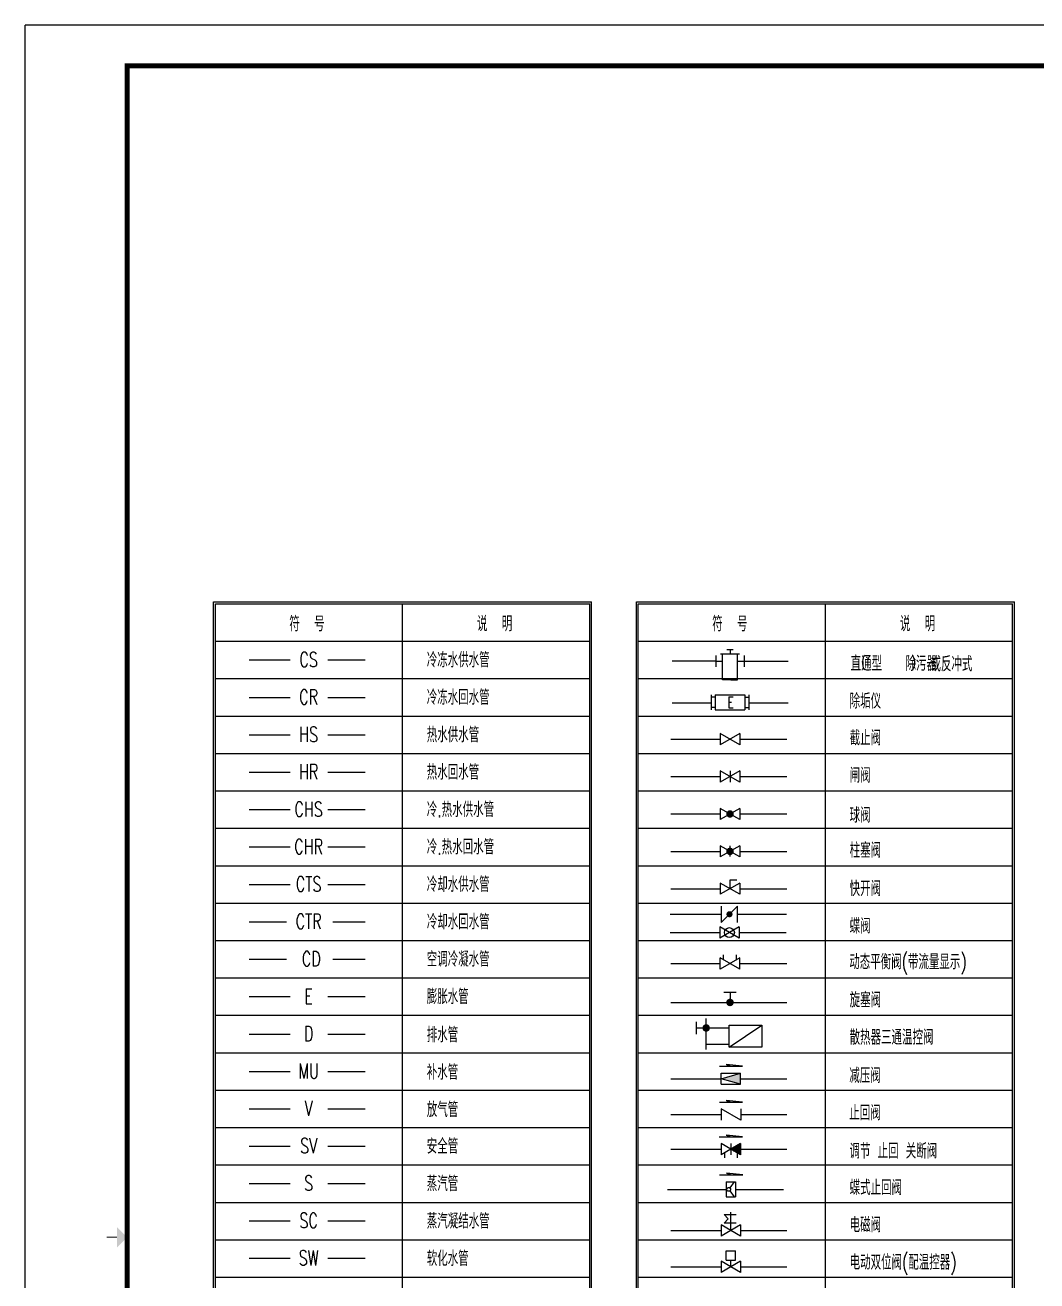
# Model space of a CAD drawing. Extents: x -345393 to -54719, y 203828 to 476815.
# Drawn here: x -177193 to -152410, y 439469 to 470239 of the extents above; entities that cross this region are included whole.
import ezdxf
from ezdxf.enums import TextEntityAlignment as Align

# ---------------------------------------------------------------- set-up
doc = ezdxf.new("R2010")
doc.units = 0
doc.header["$LTSCALE"] = 1000
doc.header["$MEASUREMENT"] = 0
doc.layers.get('Defpoints').update_dxf_attribs({"color": 252, "linetype": 'CONTINUOUS'})
for name, color, linetype in [('图框', 252, 'CONTINUOUS'), ('暖通-水-水阀', 3, 'CONTINUOUS'), ('暖通-水-管道-立管', 6, 'CONTINUOUS'), ('暖通-风-说明', 3, 'CONTINUOUS')]:
    doc.layers.add(name, color=color, linetype=linetype)
doc.layers.add('暖通-公共-说明', color=50, linetype='CONTINUOUS', lineweight=20)
doc.styles.add('HZXY', font='romans.shx', dxfattribs={"bigfont": 'HZTXT.SHX'})

# ---------------------------------------------------------------- blocks, each defined once
blk = doc.blocks.new('TJAD_TK_A1')
at = {"layer": '图框'}
for p in [(1341.38, 950.45), (500.38, 356.45)]:
    blk.add_line(p, (500.38, 950.45), dxfattribs=at)
at = {"layer": '图框', "const_width": 1.2}
blk.add_lwpolyline([(1331.38, 940.45), (525.38, 940.45), (525.38, 366.45), (1331.38, 366.45)], close=True, dxfattribs=at)
at = {"layer": '图框', "const_width": 0.3}
blk.add_lwpolyline([(522.88, 653.45), (520.38, 653.45)], dxfattribs=at)
at = {"layer": '图框'}
blk.add_solid([(522.88, 650.95), (522.88, 655.95), (525.38, 653.45)], dxfattribs=at)

msp = doc.modelspace()

# ---------------------------------------------------------------- hatches: boundary and pattern name
at = {"layer": '暖通-水-水阀'}
h = msp.add_hatch(dxfattribs=at)
h.set_pattern_fill('ANSI37', color=256, scale=0.971731, style=0)
h.set_pattern_definition([(45, (-222538.63269, 354978.9189), (-0.08588973712, 0.08588973712), []), (135, (-222538.63269, 354978.9189), (-0.08588973712, -0.08588973712), [])])
h.paths.add_polyline_path([(-159903.74419, 442698.5954), (-159903.74419, 442697.82643), (-159666.33593, 442560.75871), (-159666.33593, 442835.66312)])

# ---------------------------------------------------------------- linework, layer by layer
at = {"layer": 'Defpoints'}
msp.add_lwpolyline([(-174692.68459, 469239.01057), (-102092.68459, 469239.01057), (-102092.68459, 411839.01057), (-174692.68459, 411839.01057)], close=True, dxfattribs=at)
at = {"layer": '暖通-公共-说明'}
for p, q in [((-172576.34875, 418430.24941, -1800), (-172576.34875, 456105.24941, -1800)), ((-172576.34875, 456105.24941, -1800), (-163318.01542, 456105.24941, -1800)), ((-172530.51542, 418476.08274, -1800), (-172530.51542, 456059.41607, -1800)), ((-172530.51542, 456059.41607, -1800), (-163363.84875, 456059.41607, -1800)), ((-167947.18209, 418476.08274, -1800), (-167947.18209, 456059.41607, -1800)), ((-163363.84875, 418430.24941, -1800), (-163363.84875, 456059.41607, -1800)), ((-163318.01542, 418430.24941, -1800), (-163318.01542, 456105.24941, -1800)), ((-162218.01542, 456105.24941, -1800), (-152959.68208, 456105.24941, -1800)), ((-162218.01542, 418430.24941, -1800), (-162218.01542, 456105.24941, -1800)), ((-162172.18209, 456059.41607, -1800), (-153005.51542, 456059.41607, -1800)), ((-162172.18209, 418476.08274, -1800), (-162172.18209, 456059.41607, -1800)), ((-157588.84875, 418476.08274, -1800), (-157588.84875, 456059.41607, -1800)), ((-153005.51542, 418430.24941, -1800), (-153005.51542, 456059.41607, -1800)), ((-152959.68208, 418430.24941, -1800), (-152959.68208, 456105.24941, -1800)), ((-172530.51542, 455142.74941, -1800), (-163363.84875, 455142.74941, -1800)), ((-162172.18209, 455142.74941, -1800), (-153005.51542, 455142.74941, -1800)), ((-172530.51542, 454226.08274, -1800), (-163363.84875, 454226.08274, -1800)), ((-162172.18209, 454226.08274, -1800), (-153005.51542, 454226.08274, -1800)), ((-172530.51542, 453309.41607, -1800), (-163363.84875, 453309.41607, -1800)), ((-162172.18209, 453309.41607, -1800), (-153005.51542, 453309.41607, -1800)), ((-172530.51542, 452392.74941, -1800), (-163363.84875, 452392.74941, -1800)), ((-162172.18209, 452392.74941, -1800), (-153005.51542, 452392.74941, -1800)), ((-172530.51542, 451476.08274, -1800), (-163363.84875, 451476.08274, -1800)), ((-162172.18209, 451476.08274, -1800), (-153005.51542, 451476.08274, -1800)), ((-172530.51542, 450559.41607, -1800), (-163363.84875, 450559.41607, -1800)), ((-162172.18209, 450559.41607, -1800), (-153005.51542, 450559.41607, -1800)), ((-172530.51542, 449642.74941, -1800), (-163363.84875, 449642.74941, -1800)), ((-162172.18209, 449642.74941, -1800), (-153005.51542, 449642.74941, -1800)), ((-172530.51542, 448726.08274, -1800), (-163363.84875, 448726.08274, -1800)), ((-162172.18209, 448726.08274, -1800), (-153005.51542, 448726.08274, -1800)), ((-172530.51542, 447809.41607, -1800), (-163363.84875, 447809.41607, -1800)), ((-162172.18209, 447809.41607, -1800), (-153005.51542, 447809.41607, -1800)), ((-172530.51542, 446892.74941, -1800), (-163363.84875, 446892.74941, -1800)), ((-162172.18209, 446892.74941, -1800), (-153005.51542, 446892.74941, -1800)), ((-172530.51542, 445976.08274, -1800), (-163363.84875, 445976.08274, -1800)), ((-162172.18209, 445976.08274, -1800), (-153005.51542, 445976.08274, -1800)), ((-172530.51542, 445059.41607, -1800), (-163363.84875, 445059.41607, -1800)), ((-162172.18209, 445059.41607, -1800), (-153005.51542, 445059.41607, -1800)), ((-172530.51542, 444142.74941, -1800), (-163363.84875, 444142.74941, -1800)), ((-162172.18209, 444142.74941, -1800), (-153005.51542, 444142.74941, -1800)), ((-172530.51542, 443226.08274, -1800), (-163363.84875, 443226.08274, -1800)), ((-162172.18209, 443226.08274, -1800), (-153005.51542, 443226.08274, -1800)), ((-172530.51542, 442309.41607, -1800), (-163363.84875, 442309.41607, -1800)), ((-162172.18209, 442309.41607, -1800), (-153005.51542, 442309.41607, -1800)), ((-172530.51542, 441392.74941, -1800), (-163363.84875, 441392.74941, -1800)), ((-162172.18209, 441392.74941, -1800), (-153005.51542, 441392.74941, -1800)), ((-172530.51542, 440476.08274, -1800), (-163363.84875, 440476.08274, -1800)), ((-162172.18209, 440476.08274, -1800), (-153005.51542, 440476.08274, -1800)), ((-172530.51542, 439559.41607, -1800), (-163363.84875, 439559.41607, -1800)), ((-162172.18209, 439559.41607, -1800), (-153005.51542, 439559.41607, -1800))]:
    msp.add_line(p, q, dxfattribs=at)
at = {"layer": '暖通-水-水阀'}
for p, q in [((-160274.22375, 454794.06886, -1800), (-160274.22375, 454519.08187, -1800)), ((-160155.42948, 454835.64091, -1800), (-159697.26803, 454835.64091, -1800)), ((-160109.59614, 454194.41632, -1800), (-160109.59614, 454835.64091, -1800)), ((-159845.7849, 454927.74261, -1800), (-160006.9126, 454927.74261, -1800)), ((-159926.34875, 454927.74261, -1800), (-159926.34875, 454835.64091, -1800)), ((-159743.10136, 454194.41632, -1800), (-159743.10136, 454835.64091, -1800)), ((-159578.79665, 454794.06886, -1800), (-159578.79665, 454519.08187, -1800)), ((-160274.22375, 454656.57537, -1800), (-160109.59614, 454656.57537, -1800)), ((-159743.10136, 454656.57537, -1800), (-159578.79665, 454656.57537, -1800)), ((-159907.55708, 454194.41632, -1800), (-160109.59614, 454194.41632, -1800)), ((-159907.55708, 454194.41632, -1800), (-159743.10136, 454194.41632, -1800)), ((-160384.49729, 453829.00673, -1800), (-160384.49729, 453462.44412, -1800)), ((-160292.83063, 453770.01276, -1800), (-160384.49729, 453770.01276, -1800)), ((-160292.83063, 453829.00673, -1800), (-159559.86688, 453829.00673, -1800)), ((-160292.83063, 453829.00673, -1800), (-160292.83063, 453462.44412, -1800)), ((-159559.86688, 453829.00673, -1800), (-159559.86688, 453462.44412, -1800)), ((-159559.86688, 453770.01276, -1800), (-159468.20021, 453770.01276, -1800)), ((-159468.20021, 453829.00673, -1800), (-159468.20021, 453462.44412, -1800)), ((-160292.83063, 453521.43809, -1800), (-160384.49729, 453521.43809, -1800)), ((-160292.83063, 453462.44412, -1800), (-159559.86688, 453462.44412, -1800)), ((-159559.86688, 453521.43809, -1800), (-159468.20021, 453521.43809, -1800)), ((-159688.27455, 452880.97001, -1800), (-160164.42296, 452606.0656, -1800)), ((-159688.27455, 452606.0656, -1800), (-160164.42296, 452880.97001, -1800)), ((-160164.42296, 452880.97001, -1800), (-160164.42296, 452606.0656, -1800)), ((-159688.27455, 452880.97001, -1800), (-159688.27455, 452606.0656, -1800)), ((-159688.27455, 451964.30334, -1800), (-160164.42296, 451689.39893, -1800)), ((-159688.27455, 451689.39893, -1800), (-160164.42296, 451964.30334, -1800)), ((-160164.42296, 451964.30334, -1800), (-160164.42296, 451689.39893, -1800)), ((-159926.34875, 451964.30334, -1800), (-159926.34875, 451689.39893, -1800)), ((-159688.27455, 451964.30334, -1800), (-159688.27455, 451689.39893, -1800)), ((-159688.27455, 451047.63667, -1800), (-160164.42296, 450772.73226, -1800)), ((-159688.27455, 450772.73226, -1800), (-160164.42296, 451047.63667, -1800)), ((-160164.42296, 451047.63667, -1800), (-160164.42296, 450772.73226, -1800)), ((-159688.27455, 451047.63667, -1800), (-159688.27455, 450772.73226, -1800)), ((-159688.27455, 450130.97001, -1800), (-160164.42296, 449856.0656, -1800)), ((-159688.27455, 449856.0656, -1800), (-160164.42296, 450130.97001, -1800)), ((-160164.42296, 450130.97001, -1800), (-160164.42296, 449856.0656, -1800)), ((-159926.34875, 449865.68393, -1800), (-159926.34875, 450126.37187, -1800)), ((-159688.27455, 450130.97001, -1800), (-159688.27455, 449856.0656, -1800)), ((-159926.34875, 449078.43424, -1800), (-159926.34875, 449299.45203, -1800)), ((-159926.34875, 449299.45203, -1800), (-159762.20445, 449299.45203, -1800)), ((-159688.27455, 449215.88645, -1800), (-160164.42296, 448940.98203, -1800)), ((-159688.27455, 448940.98203, -1800), (-160164.42296, 449215.88645, -1800)), ((-160164.42296, 449215.88645, -1800), (-160164.42296, 448940.98203, -1800)), ((-159688.27455, 449215.88645, -1800), (-159688.27455, 448940.98203, -1800)), ((-160139.34641, 448653.25847, -1800), (-160139.34641, 448253.25847, -1800)), ((-160139.34641, 448253.25847, -1800), (-159739.34641, 448653.25847, -1800)), ((-159739.34641, 448253.25847, -1800), (-159739.34641, 448653.25847, -1800)), ((-159703.14369, 448141.44517, -1800), (-160179.2921, 447866.54076, -1800)), ((-159703.14369, 447866.54076, -1800), (-160179.2921, 448141.44517, -1800)), ((-160179.2921, 448141.44517, -1800), (-160179.2921, 447866.54076, -1800)), ((-159703.14369, 448141.44517, -1800), (-159703.14369, 447866.54076, -1800)), ((-160082.11634, 447337.85728, -1800), (-160082.11634, 447461.91402, -1800)), ((-159770.66761, 447337.85728, -1800), (-159770.66761, 447461.91402, -1800)), ((-159688.31777, 447110.49757, -1800), (-160164.46618, 447385.40198, -1800)), ((-159688.31777, 447385.40198, -1800), (-160164.46618, 447110.49757, -1800)), ((-160164.46618, 447110.49757, -1800), (-160164.46618, 447385.40198, -1800)), ((-159688.31777, 447110.49757, -1800), (-159688.31777, 447385.40198, -1800)), ((-159773.40221, 446538.51291, -1800), (-160079.2953, 446538.51291, -1800)), ((-159926.34875, 446538.51291, -1800), (-159926.34875, 446219.51291, -1800)), ((-160756.59875, 445818.87612, -1800), (-160756.59875, 445512.98303, -1800)), ((-160756.59875, 445665.92958, -1800), (-160437.59875, 445665.92958, -1800)), ((-159948.99526, 445199.26291, -1800), (-159148.99526, 445732.59624, -1800)), ((-160141.65152, 444561.29403, -1800), (-159665.50311, 444561.29403, -1800)), ((-160141.65152, 444286.38961, -1800), (-160141.65152, 444561.29403, -1800)), ((-160141.65152, 444423.84182, -1800), (-159665.50311, 444561.29403, -1800)), ((-159665.50311, 444286.38961, -1800), (-160141.65152, 444423.84182, -1800)), ((-159665.50311, 444286.38961, -1800), (-159665.50311, 444561.29403, -1800)), ((-160141.65152, 444286.38961, -1800), (-159665.50311, 444286.38961, -1800)), ((-160139.36371, 443682.2832, -1800), (-160139.36371, 443407.10283, -1800)), ((-159663.6886, 443407.10283, -1800), (-160139.36371, 443682.2832, -1800)), ((-159663.6886, 443682.2832, -1800), (-159663.6886, 443407.10283, -1800)), ((-159666.33593, 442560.75871, -1800), (-160142.48434, 442835.66312, -1800)), ((-159666.33593, 442835.66312, -1800), (-160142.48434, 442560.75871, -1800)), ((-160142.48434, 442835.66312, -1800), (-160142.48434, 442560.75871, -1800)), ((-159903.74419, 442835.66312, -1800), (-159903.74419, 442560.75871, -1800)), ((-159666.33593, 442835.66312, -1800), (-159666.33593, 442560.75871, -1800)), ((-160060.1345, 442608.30341, -1800), (-160060.1345, 442484.24667, -1800)), ((-159748.68577, 442608.30341, -1800), (-159748.68577, 442484.24667, -1800)), ((-160018.32752, 441895.48215, -1800), (-159789.16085, 441895.48215, -1800)), ((-160018.32752, 441895.48215, -1800), (-160018.32752, 441528.53234, -1800)), ((-159823.35039, 441895.48215, -1800), (-159931.97647, 441748.83695, -1800)), ((-159789.16085, 441895.48215, -1800), (-159789.16085, 441528.53234, -1800)), ((-159931.97647, 441675.17754, -1800), (-159823.35039, 441528.53234, -1800)), ((-160018.32752, 441528.53234, -1800), (-159789.16085, 441528.53234, -1800)), ((-159903.57731, 440703.92965, -1800), (-159903.57731, 441152.71393, -1800)), ((-159665.50311, 440841.38186, -1800), (-160141.65152, 440566.47744, -1800)), ((-159665.50311, 440566.47744, -1800), (-160141.65152, 440841.38186, -1800)), ((-160141.65152, 440841.38186, -1800), (-160141.65152, 440566.47744, -1800)), ((-159665.50311, 440841.38186, -1800), (-159665.50311, 440566.47744, -1800)), ((-160018.19346, 439972.75551, -1800), (-160018.19346, 440201.98781, -1800)), ((-160018.19346, 440201.98781, -1800), (-159788.96116, 440201.98781, -1800)), ((-159788.96116, 439972.75551, -1800), (-159788.96116, 440201.98781, -1800)), ((-159665.50311, 439949.72328, -1800), (-160141.65152, 439674.81887, -1800)), ((-159665.50311, 439674.81887, -1800), (-160141.65152, 439949.72328, -1800)), ((-160141.65152, 439949.72328, -1800), (-160141.65152, 439674.81887, -1800)), ((-160018.19346, 439972.75551, -1800), (-159788.96116, 439972.75551, -1800)), ((-159903.57731, 439812.27108, -1800), (-159903.57731, 439972.75551, -1800)), ((-159665.50311, 439949.72328, -1800), (-159665.50311, 439674.81887, -1800))]:
    msp.add_line(p, q, dxfattribs=at)
at = {"layer": '暖通-水-水阀', "elevation": -1800}
for points, const_width in [([(-159971.89866, 450910.18447, 1), (-159880.79884, 450910.18447, 1)], 91.09982), ([(-159971.89866, 449993.5178, 1), (-159880.79884, 449993.5178, 1)], 91.09982), ([(-159880.51542, 446291.92958, -1), (-159972.18208, 446291.92958, -1)], 91.66667), ([(-160510.01542, 445711.76291, -1), (-160510.01542, 445620.09624, -1)], 91.66667)]:
    msp.add_lwpolyline(points, format="xyb", close=True, dxfattribs=dict(at, const_width=const_width))
at = {"layer": '暖通-水-水阀', "const_width": 75, "elevation": -1800, "flags": 128}
msp.add_lwpolyline([(-159976.84641, 448453.25847, 1), (-159901.84641, 448453.25847, 1)], format="xyb", close=True, dxfattribs=at)
at = {"layer": '暖通-水-水阀', "elevation": -1800, "flags": 128}
msp.add_lwpolyline([(-159948.99526, 445732.59624), (-159148.99526, 445732.59624), (-159148.99526, 445199.26291), (-159948.99526, 445199.26291)], close=True, dxfattribs=at)
at = {"layer": '暖通-水-水阀', "elevation": -1800}
msp.add_lwpolyline([(-159771.54499, 440885.61636), (-160068.50301, 440885.61636), (-159968.87838, 440990.91749), (-160068.50301, 441098.13318), (-159771.54499, 441098.13318)], dxfattribs=at)
at = {"layer": '暖通-水-水阀'}
for centre, radius in [((-159941.21789, 448003.99297, -1800), 120.78), ((-159959.25773, 441712.00724, -1800), 45.83333)]:
    msp.add_circle(centre, radius, dxfattribs=at)
msp.add_solid([(-159665.50311, 444286.38961, -1800), (-160141.65152, 444423.84182, -1800), (-159665.50311, 444561.29403, -1800)], dxfattribs=at)
at = {"layer": '暖通-水-管道-立管'}
for p, q in [((-171705.51542, 454684.41607, -1800), (-170697.18209, 454684.41607, -1800)), ((-169780.51542, 454684.41607, -1800), (-168863.84875, 454684.41607, -1800)), ((-160274.22375, 454656.57537, -1800), (-161346.99729, 454656.57537, -1800)), ((-159578.79665, 454656.57537, -1800), (-158505.33063, 454656.57537, -1800)), ((-171705.51542, 453767.74941, -1800), (-170697.18209, 453767.74941, -1800)), ((-169780.51542, 453767.74941, -1800), (-168863.84875, 453767.74941, -1800)), ((-161346.99729, 453637.06411, -1800), (-160384.49729, 453637.06411, -1800)), ((-159467.83063, 453637.06411, -1800), (-158505.33063, 453637.06411, -1800)), ((-171705.51542, 452851.08274, -1800), (-170697.18209, 452851.08274, -1800)), ((-169780.51542, 452851.08274, -1800), (-168863.84875, 452851.08274, -1800)), ((-161375.70457, 452743.5178, -1800), (-160164.42296, 452743.5178, -1800)), ((-159688.27455, 452743.5178, -1800), (-158533.68693, 452743.5178, -1800)), ((-171705.51542, 451934.41607, -1800), (-170697.18209, 451934.41607, -1800)), ((-169780.51542, 451934.41607, -1800), (-168863.84875, 451934.41607, -1800)), ((-161375.70457, 451826.85114, -1800), (-160164.42296, 451826.85114, -1800)), ((-159688.27455, 451826.85114, -1800), (-158533.68693, 451826.85114, -1800)), ((-171705.51542, 451017.74941, -1800), (-170697.18209, 451017.74941, -1800)), ((-169780.51542, 451017.74941, -1800), (-168863.84875, 451017.74941, -1800)), ((-161375.70457, 450910.18447, -1800), (-160164.42296, 450910.18447, -1800)), ((-159688.27455, 450910.18447, -1800), (-158533.68693, 450910.18447, -1800)), ((-171705.51542, 450101.08274, -1800), (-170697.18209, 450101.08274, -1800)), ((-169780.51542, 450101.08274, -1800), (-168863.84875, 450101.08274, -1800)), ((-161375.70457, 449993.5178, -1800), (-160164.42296, 449993.5178, -1800)), ((-159688.27455, 449993.5178, -1800), (-158533.68693, 449993.5178, -1800)), ((-171705.51542, 449184.41607, -1800), (-170697.18209, 449184.41607, -1800)), ((-169780.51542, 449184.41607, -1800), (-168863.84875, 449184.41607, -1800)), ((-161375.70457, 449078.43424, -1800), (-160164.42296, 449078.43424, -1800)), ((-159688.27455, 449078.43424, -1800), (-158533.68693, 449078.43424, -1800)), ((-161388.70223, 448453.25847, -1800), (-160139.34641, 448453.25847, -1800)), ((-159739.34641, 448453.25847, -1800), (-158546.68459, 448453.25847, -1800)), ((-171705.51542, 448267.74941, -1800), (-170790.39919, 448267.74941, -1800)), ((-169656.15065, 448267.74941, -1800), (-168863.84875, 448267.74941, -1800)), ((-161390.57371, 448003.99297, -1800), (-160179.2921, 448003.99297, -1800)), ((-159703.14369, 448003.99297, -1800), (-158548.55607, 448003.99297, -1800)), ((-171705.51542, 447351.08274, -1800), (-170790.39919, 447351.08274, -1800)), ((-169656.15065, 447351.08274, -1800), (-168863.84875, 447351.08274, -1800)), ((-161375.70457, 447247.94977, -1800), (-160164.46618, 447247.94977, -1800)), ((-159688.31777, 447247.94977, -1800), (-158533.68693, 447247.94977, -1800)), ((-171705.51542, 446434.41607, -1800), (-170697.18209, 446434.41607, -1800)), ((-169780.51542, 446434.41607, -1800), (-168863.84875, 446434.41607, -1800)), ((-161375.70457, 446291.92958, -1800), (-159972.18208, 446291.92958, -1800)), ((-159926.34875, 446291.92958, -1800), (-158533.68693, 446291.92958, -1800)), ((-160510.01542, 445139.41607, -1800), (-160510.01542, 445900.6063, -1800)), ((-160510.01542, 445665.92958, -1800), (-159948.99526, 445665.92958, -1800)), ((-171705.51542, 445517.74941, -1800), (-170697.18209, 445517.74941, -1800)), ((-169780.51542, 445517.74941, -1800), (-168863.84875, 445517.74941, -1800)), ((-160510.01542, 445265.92958, -1800), (-159948.99526, 445265.92958, -1800)), ((-171705.51542, 444601.08274, -1800), (-170697.18209, 444601.08274, -1800)), ((-169780.51542, 444601.08274, -1800), (-168863.84875, 444601.08274, -1800)), ((-161375.70457, 444423.84182, -1800), (-160141.65152, 444423.84182, -1800)), ((-159665.50311, 444423.84182, -1800), (-158533.68693, 444423.84182, -1800)), ((-171705.51542, 443684.41607, -1800), (-170697.18209, 443684.41607, -1800)), ((-169780.51542, 443684.41607, -1800), (-168863.84875, 443684.41607, -1800)), ((-161375.70457, 443544.69301, -1800), (-160139.36371, 443544.69301, -1800)), ((-159663.6886, 443544.69301, -1800), (-158533.68693, 443544.69301, -1800)), ((-171705.51542, 442772.83931, -1800), (-170697.18209, 442772.83931, -1800)), ((-169780.51542, 442772.83931, -1800), (-168863.84875, 442772.83931, -1800)), ((-161375.70457, 442698.21092, -1800), (-160142.48434, 442698.21092, -1800)), ((-159666.33593, 442698.21092, -1800), (-158533.68693, 442698.21092, -1800)), ((-171705.51542, 441856.17264, -1800), (-170697.18209, 441856.17264, -1800)), ((-169780.51542, 441856.17264, -1800), (-168863.84875, 441856.17264, -1800)), ((-161454.25374, 441712.00724, -1800), (-160018.32752, 441712.00724, -1800)), ((-159789.16085, 441712.00724, -1800), (-158612.58708, 441712.00724, -1800)), ((-171705.51542, 440939.50598, -1800), (-170697.18209, 440939.50598, -1800)), ((-169780.51542, 440939.50598, -1800), (-168863.84875, 440939.50598, -1800)), ((-161375.3536, 440703.92965, -1800), (-160141.65152, 440703.92965, -1800)), ((-159665.50311, 440703.92965, -1800), (-158533.68693, 440703.92965, -1800)), ((-171705.51542, 440022.83931, -1800), (-170697.18209, 440022.83931, -1800)), ((-169780.51542, 440022.83931, -1800), (-168863.84875, 440022.83931, -1800)), ((-161375.3536, 439812.27108, -1800), (-160141.65152, 439812.27108, -1800)), ((-159665.50311, 439812.27108, -1800), (-158533.68693, 439812.27108, -1800))]:
    msp.add_line(p, q, dxfattribs=at)
at = {"layer": '暖通-风-说明', "elevation": -1800}
for points in [[(-160187.03803, 444729.59637), (-159620.45034, 444729.59637), (-160020.62765, 444769.24475), (-159903.74419, 444729.59637)], [(-160187.03803, 443846.67077), (-159620.45034, 443846.67077), (-160020.62765, 443886.31915), (-159903.74419, 443846.67077)], [(-160190.15865, 443000.32665), (-159623.57097, 443000.32665), (-160023.74828, 443039.97504), (-159906.86481, 443000.32665)], [(-160180.91668, 442069.52654), (-159614.329, 442069.52654), (-160014.5063, 442109.17493), (-159897.62284, 442069.52654)]]:
    msp.add_lwpolyline(points, dxfattribs=at)

# ---------------------------------------------------------------- block references
at = {"layer": '图框', "xscale": 100, "yscale": 100, "zscale": 100}
msp.add_blockref('TJAD_TK_A1', (-227230.60052, 375194.08987), dxfattribs=at)

# ---------------------------------------------------------------- texts
at = {"layer": '暖通-风-说明', "style": 'HZXY', "width": 0.7}
for s, height, p in [('符  号', 366.666667, (-170288.41764, 455587.96804, -1800)), ('说  明', 366.666667, (-165691.20661, 455587.96804, -1800)), ('符  号', 366.666667, (-159930.08431, 455587.96804, -1800)), ('说  明', 366.666667, (-155332.87327, 455587.96804, -1800)), ('CS', 366.666667, (-170248.26741, 454694.4799, -1800)), ('CR', 366.666667, (-170248.26741, 453777.81323, -1800)), ('E', 275, (-159910.724, 453645.77252, -1800)), ('HS', 366.666667, (-170248.26741, 452861.14657, -1800)), ('HR', 366.666667, (-170248.26741, 451944.4799, -1800)), ('CHS', 366.666667, (-170248.26741, 451027.81323, -1800)), ('CHR', 366.666667, (-170248.26741, 450111.14657, -1800)), ('CTS', 366.666667, (-170248.26741, 449194.4799, -1800)), ('CTR', 366.666667, (-170248.26741, 448277.81323, -1800)), ('CD', 366.666667, (-170182.93408, 447361.14657, -1800)), ('E', 366.66667, (-170248.26741, 446444.4799, -1800)), ('D', 366.66667, (-170248.26741, 445527.81323, -1800)), ('MU', 366.666667, (-170248.26741, 444611.14657, -1800)), ('V', 366.66667, (-170248.26741, 443694.4799, -1800)), ('SV', 366.666667, (-170248.26741, 442782.90313, -1800)), ('S', 366.66667, (-170248.26741, 441866.23647, -1800)), ('SC', 366.666667, (-170248.26741, 440949.5698, -1800)), ('SW', 366.666667, (-170248.26741, 440032.90313, -1800))]:
    msp.add_text(s, height=height, dxfattribs=at).set_placement(p, align=Align.MIDDLE)
for s, height, p in [('冷冻水供水管', 366.666667, (-167354.41795, 454501.08274, -1800)), ('直通型   除污器', 366.666667, (-156970.77243, 454413.77796, -1800)), ('           (  ', 238.3333333, (-158079.52642, 454517.19999, -1800)), ('                )', 238.3333333, (-157469.79523, 454516.87184, -1800)), ('或反冲式', 366.666667, (-155015.94549, 454402.4246, -1800)), ('冷冻水回水管', 366.666667, (-167354.41795, 453584.41607, -1800)), ('除垢仪', 366.666667, (-156996.08462, 453492.74941, -1800)), ('热水供水管', 366.666667, (-167354.41795, 452667.74941, -1800)), ('截止阀', 366.666667, (-156996.08462, 452589.59238, -1800)), ('热水回水管', 366.666667, (-167354.41795, 451751.08274, -1800)), ('闸阀', 366.666667, (-156996.08462, 451672.92571, -1800)), ('冷.热水供水管', 366.666667, (-167354.41795, 450834.41607, -1800)), ('球阀', 366.666667, (-156996.08462, 450694.38538, -1800)), ('冷.热水回水管', 366.666667, (-167354.41795, 449917.74941, -1800)), ('柱塞阀', 366.666667, (-156996.08462, 449836.97825, -1800)), ('冷却水供水管', 366.666667, (-167354.41795, 449001.08274, -1800)), ('快开阀', 366.666667, (-156996.08462, 448897.6173, -1800)), ('冷却水回水管', 366.666667, (-167354.41795, 448084.41607, -1800)), ('蝶阀', 366.666667, (-156996.08462, 447980.95063, -1800)), ('空调冷凝水管', 366.666667, (-167354.41795, 447167.74941, -1800)), ('动态平衡阀(带流量显示)', 366.6666667, (-157004.87764, 447102.53973, -1800)), ('膨胀水管', 366.666667, (-167354.41795, 446251.08274, -1800)), ('旋塞阀', 366.666667, (-156996.08462, 446170.31158, -1800)), ('排水管', 366.666667, (-167354.41795, 445315.73563, -1800)), ('散热器三通温控阀', 366.666667, (-156996.08462, 445253.64491, -1800)), ('补水管', 366.666667, (-167354.41795, 444399.06897, -1800)), ('减压阀', 366.666667, (-157004.87764, 444318.71594, -1800)), ('放气管', 366.666667, (-167354.41795, 443482.4023, -1800)), ('止回阀', 366.666667, (-157004.87764, 443402.04927, -1800)), ('安全管', 366.666667, (-167354.41795, 442584.41607, -1800)), ('调节 止回 关断阀', 366.666667, (-157000.14435, 442466.13421, -1800)), ('蒸汽管', 366.666667, (-167354.41795, 441667.74941, -1800)), ('蝶式止回阀', 366.666667, (-156996.08462, 441570.05407, -1800)), ('蒸汽凝结水管', 366.666667, (-167354.41795, 440751.08274, -1800)), ('电磁阀', 366.666667, (-156996.08462, 440658.98321, -1800)), ('软化水管', 366.666667, (-167354.41795, 439834.41607, -1800)), ('电动双位阀(配温控器)', 366.6666667, (-156996.08462, 439742.31654, -1800))]:
    msp.add_text(s, height=height, dxfattribs=at).set_placement(p)

doc.saveas('drawing.dxf')
